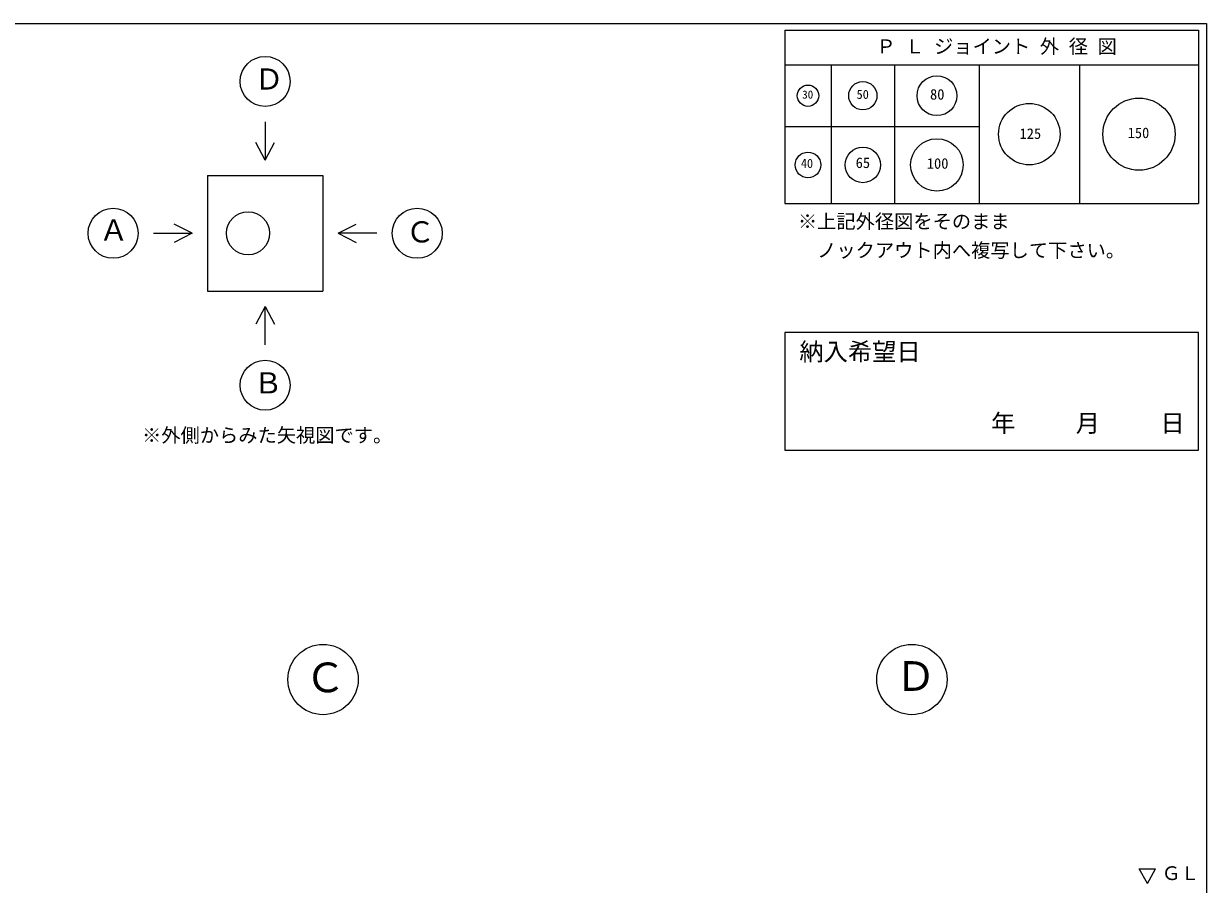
# Model space of a CAD drawing. Units: millimetres, scale not verified. Extents: x -6420 to 6420, y -3035 to 3035.
# Drawn here: x 2323 to 6420, y 51 to 3035 of the extents above; entities that cross this region are included whole.
import ezdxf
from ezdxf.enums import TextEntityAlignment as Align

# ---------------------------------------------------------------- set-up
doc = ezdxf.new("R2010")
doc.units = ezdxf.units.MM
doc.header["$LTSCALE"] = 20
for name, color, linetype, lineweight in [('0-2_waku', 7, 'Continuous', 18), ('0-3_gaikei', 7, 'Continuous', 18), ('0-5_sunpou', 7, 'Continuous', 5), ('0-D_文字１', 7, 'Continuous', 18)]:
    doc.layers.add(name, color=color, linetype=linetype, lineweight=lineweight)
doc.styles.add('ＭＳ ゴシック', font='')
doc.styles.get('ＭＳ ゴシック').set_extended_font_data('MS Gothic')

msp = doc.modelspace()

# ---------------------------------------------------------------- linework, layer by layer
at = {"layer": '0-2_waku'}
for p, q in [((6420.49, 3035.05), (6420.49, -2664.95)), ((4960.49, 3011.92), (4960.49, 2411.92)), ((4960.49, 3011.92), (6393.82, 3011.92)), ((4960.49, 3011.92), (6393.82, 3011.92)), ((4960.49, 3011.92), (6393.82, 3011.92)), ((4960.49, 3011.92), (4960.49, 2411.92)), ((4960.49, 3011.92), (6393.82, 3011.92)), ((4960.49, 3011.92), (6393.82, 3011.92)), ((4960.49, 3011.92), (6393.82, 3011.92)), ((6393.82, 3011.92), (6393.82, 2411.92)), ((6393.82, 3011.92), (6393.82, 2411.92)), ((4960.49, 2891.92), (6393.82, 2891.92)), ((5120.49, 2891.92), (5120.49, 2411.92)), ((5340.49, 2891.92), (5340.49, 2411.92)), ((5633.82, 2891.92), (5633.82, 2411.92)), ((5980.49, 2891.92), (5980.49, 2411.92)), ((4960.49, 2678.59), (5633.82, 2678.59)), ((6420.49, 2678.8), (6420.49, -2664.95)), ((4960.49, 2411.92), (6393.82, 2411.92)), ((4960.49, 2411.92), (6393.82, 2411.92))]:
    msp.add_line(p, q, dxfattribs=at)
msp.add_lwpolyline([(-1739.51, 3035.05), (6420.49, 3035.05), (6420.49, -2664.95)], dxfattribs=at)
at = {"layer": '0-3_gaikei'}
for p, q in [((3159.97, 2694.89), (3159.97, 2561.55)), ((3159.97, 2561.55), (3127.8, 2623.39)), ((3159.97, 2561.55), (3192.14, 2623.39)), ((2959.97, 2508.22), (3359.97, 2508.22)), ((2959.97, 2508.22), (2959.97, 2108.22)), ((3359.97, 2508.22), (3359.97, 2108.22)), ((2906.64, 2308.22), (2844.8, 2340.39)), ((3413.3, 2308.22), (3475.14, 2340.39)), ((2773.3, 2308.22), (2906.64, 2308.22)), ((2906.64, 2308.22), (2844.8, 2276.05)), ((2959.97, 2108.22), (3359.97, 2108.22)), ((3159.97, 2054.89), (3127.8, 1993.05)), ((3159.97, 2054.89), (3192.14, 1993.05)), ((3159.97, 1921.55), (3159.97, 2054.89))]:
    msp.add_line(p, q, dxfattribs=at)
msp.add_lwpolyline([(3546.64, 2308.22), (3413.3, 2308.22), (3475.14, 2276.05)], dxfattribs=at)
for centre, radius in [((3159.97, 2834.89), 86.67), ((2633.3, 2308.22), 86.67), ((3100.65, 2308.22), 74.67), ((3686.64, 2308.22), 86.67), ((3159.97, 1781.55), 86.67), ((3360.49, 761.38), 121.88), ((5400.49, 761.38), 121.88)]:
    msp.add_circle(centre, radius, dxfattribs=at)
at = {"layer": '0-5_sunpou', "lineweight": 18}
msp.add_lwpolyline([(4960.49, 1964.87), (4960.49, 1555.92), (6393.82, 1555.92), (6393.82, 1964.87)], close=True, dxfattribs=at)
for centre, radius in [((5230.49, 2785.26), 49), ((5487.16, 2785.26), 69), ((5040.49, 2785.26), 37), ((5807.16, 2651.92), 106.5), ((6187.16, 2651.92), 125), ((5487.16, 2545.26), 91), ((5040.49, 2545.26), 44.5), ((5230.49, 2545.26), 61.5)]:
    msp.add_circle(centre, radius, dxfattribs=at)
at = {"layer": '0-D_文字１'}
for p, q in [((6216.23, 54.26), (6187.8, 104.85)), ((6187.8, 104.85), (6244.67, 104.85)), ((6216.23, 54.26), (6244.67, 104.85))]:
    msp.add_line(p, q, dxfattribs=at)

# ---------------------------------------------------------------- texts
at = {"layer": '0-5_sunpou', "style": 'ＭＳ ゴシック'}
for s, height, p in [('30', 28.04, (5020.44, 2766.72)), ('50', 31.16, (5208.9, 2764.92)), ('80', 36.66, (5463.34, 2760.57)), ('125', 36.66, (5773.44, 2624.5)), ('150', 36.66, (6147.97, 2627.15)), ('40', 31.16, (5015.77, 2525.66)), ('65', 36.66, (5205.71, 2523.53)), ('100', 36.66, (5452.21, 2521.08)), ('納入希望日', 61.58, (5010.7, 1848.66))]:
    msp.add_text(s, height=height, dxfattribs=at).set_placement(p, align=Align.BOTTOM_LEFT)
at = {"layer": '0-D_文字１', "style": 'ＭＳ ゴシック'}
for s, height, p in [('Ｐ Ｌ ジョイント 外 径 図', 48.88, (5277.32, 2917.02)), ('Ｄ', 73.31, (3123.66, 2784.45)), ('※上記外径図をそのまま', 48.88, (5005.55, 2310.33)), ('Ａ', 73.31, (2585.4, 2261.09)), ('Ｃ', 73.31, (3646.67, 2254.48)), ('\u3000ノックアウト内へ複写して下さい。', 48.88, (5005.55, 2210.33)), ('Ｂ', 73.31, (3120.01, 1731.12)), ('\u3000\u3000\u3000年     月     日', 61.58, (5422.67, 1600.86)), ('※外側からみた矢視図です。', 48.88, (2733.58, 1569.06)), ('Ｃ', 103.1, (3297.54, 686.24)), ('Ｄ', 103.1, (5343.33, 690.89)), ('ＧＬ', 47.65, (6265.94, 52.03))]:
    msp.add_text(s, height=height, dxfattribs=at).set_placement(p, align=Align.BOTTOM_LEFT)

doc.saveas('drawing.dxf')
